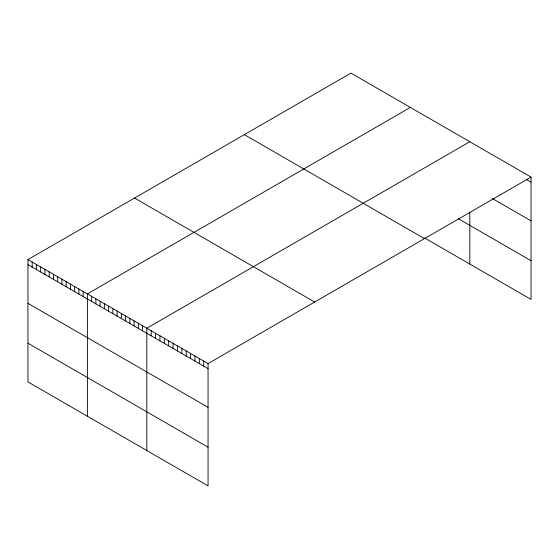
<?xml version="1.0" encoding="UTF-8"?>
<svg xmlns="http://www.w3.org/2000/svg" width="559" height="559" viewBox="0 0 559 559"><rect width="100%" height="100%" fill="white"/><g stroke="black" fill="none" stroke-linecap="round" stroke-linejoin="round"><path stroke-width="0.84" d="M531.05 177.091L208.06 363.574L208.06 485.89L27.95 381.909L27.95 259.586L350.94 73.11L531.05 177.091L531.05 299.414L424.526 237.917M410.376 107.426L87.386 293.901L87.386 416.224M469.812 141.741L146.821 328.217L146.821 450.533M526.676 179.635L531.05 182.164M492.409 198.55L531.05 220.854M458.492 218.828L531.05 260.718M244.353 134.649L424.463 238.63M134.537 198.047L314.647 302.035M27.95 259.586L208.06 363.574M27.95 264.652L208.06 368.64M27.95 303.348L208.06 407.329M27.95 343.212L208.06 447.2M469.812 212.078L469.812 264.058M203.686 361.044L203.686 366.11M199.311 358.522L199.311 363.588M194.937 355.992L194.937 361.065M190.563 353.47L190.563 358.536M186.189 350.947L186.189 356.013M181.815 348.418L181.815 353.484M177.441 345.895L177.441 350.961M173.066 343.366L173.066 348.439M168.692 340.843L168.692 345.909M164.318 338.321L164.318 343.387M159.944 335.791L159.944 340.857M155.57 333.269L155.57 338.335M151.196 330.739L151.196 335.812M142.58 325.764L142.58 330.83M138.332 323.312L138.332 328.385M134.083 320.866L134.083 325.932M129.842 318.413L129.842 323.479M125.593 315.961L125.593 321.027M121.352 313.508L121.352 318.574M117.104 311.056L117.104 316.128M112.862 308.61L112.862 313.676M108.614 306.157L108.614 311.223M104.365 303.705L104.365 308.771M100.124 301.252L100.124 306.325M95.875 298.806L95.875 303.872M91.634 296.354L91.634 301.42M83.137 291.449L83.137 296.515M78.896 288.996L78.896 294.069M74.647 286.55L74.647 291.616M70.406 284.098L70.406 289.164M66.158 281.645L66.158 286.711M61.916 279.193L61.916 284.265M57.668 276.747L57.668 281.813M53.419 274.294L53.419 279.36M49.178 271.842L49.178 276.908M44.93 269.389L44.93 274.455M40.688 266.936L40.688 272.009M36.44 264.491L36.44 269.557M32.198 262.038L32.198 267.104"/></g></svg>
